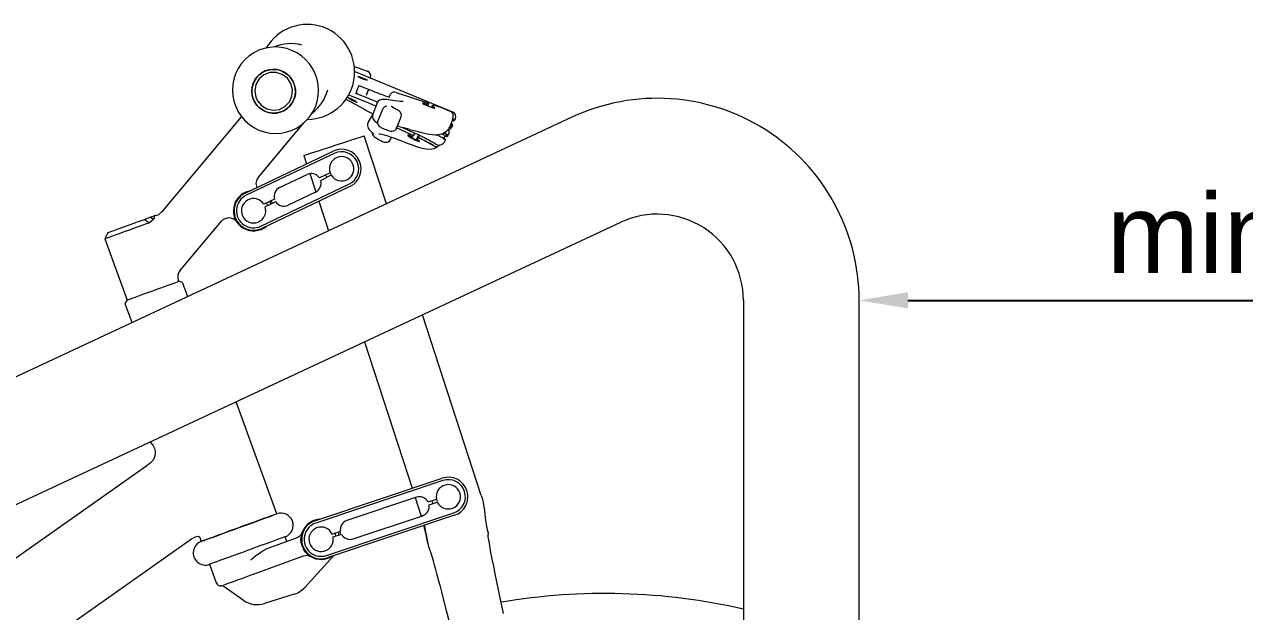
# Model space of a CAD drawing. Header units: inches. Extents: x -8 to 544, y 1 to 138.
# Drawn here: x 41.52 to 66.53, y 118.07 to 130.1 of the extents above; entities that cross this region are included whole.
import ezdxf

# ---------------------------------------------------------------- set-up
doc = ezdxf.new("R2010")
doc.units = ezdxf.units.IN
doc.layers.add('ZANO_R', color=7, linetype='Continuous', lineweight=0)
doc.layers.add('ZANO_W', color=1, linetype='Continuous', lineweight=0)
doc.styles.get("Standard").update_dxf_attribs({"font": 'arial.ttf'})
doc.dimstyles.new('amerykanie', dxfattribs={"dimtxt": 50, "dimasz": 50, "dimexe": 0.5, "dimexo": 0.5, "dimgap": 1, "dimtad": 1, "dimdec": 0, "dimzin": 0, "dimlunit": 5, "dimtxsty": 'Standard', "dimcen": 0.09, "dimclrd": 1, "dimclre": 1, "dimclrt": 1, "dimazin": 0, "dimtfac": 1, "dimtdec": 0, "dimtmove": 0, "dimatfit": 3, "dimfxl": 1, "dimtzin": 0, "dimarcsym": 1})

# ---------------------------------------------------------------- blocks, each defined once
blk = doc.blocks.new('*D388')
at = {"layer": 'ZANO_W', "color": 1, "lineweight": -2}
for p, q in [((58.633, 124.949), (58.633, 124.949)), ((82.284, 124.949), (82.284, 124.949)), ((59.633, 124.449), (81.284, 124.449))]:
    blk.add_line(p, q, dxfattribs=at)
at = {"layer": 'ZANO_W', "color": 1}
for points in [[(59.633, 124.616), (59.633, 124.282), (58.633, 124.449)], [(81.284, 124.282), (81.284, 124.616), (82.284, 124.449)]]:
    blk.add_solid(points, dxfattribs=at)
at = {"layer": 'ZANO_W', "color": 1, "insert": (70.459, 125.807), "char_height": 1.625, "attachment_point": 5}
blk.add_mtext('min. 19 11⁄16', dxfattribs=at)

msp = doc.modelspace()

# ---------------------------------------------------------------- linework, layer by layer
at = {"layer": 'ZANO_R'}
for p, q in [((48.2838, 129.23892), (48.40569, 129.19556)), ((50.30295, 128.30142), (48.30507, 129.12645)), ((48.36053, 128.80326), (48.33289, 128.73407)), ((48.38, 128.84999), (48.658, 128.73864)), ((48.61108, 129.00009), (48.61623, 129.01458)), ((48.11265, 128.56583), (48.47822, 128.36797)), ((48.16924, 128.65584), (48.56305, 128.49809)), ((48.3155, 128.68854), (48.34509, 128.70562)), ((48.59351, 128.57718), (48.3155, 128.68854)), ((48.5776, 128.77084), (48.52574, 128.64101)), ((49.01347, 128.64684), (49.00057, 128.61455)), ((49.14128, 128.70864), (49.81072, 128.48452)), ((48.75358, 128.49167), (48.66144, 128.26102)), ((48.75605, 128.49069), (48.75638, 128.492)), ((48.86092, 128.35856), (48.76879, 128.12791)), ((49.81072, 128.48452), (49.7855, 128.46878)), ((49.78918, 128.4306), (49.81072, 128.48452)), ((49.8772, 128.43045), (49.86572, 128.40173)), ((49.8777, 128.43101), (49.9094, 128.45079)), ((50.24399, 128.32307), (50.24936, 128.32087)), ((52.74627, 128.1991), (21.26503, 113.51915)), ((45.97401, 128.21218), (44.33445, 126.25823)), ((46.31845, 126.97049), (47.25392, 128.08535)), ((48.63047, 128.21025), (48.56536, 128.09012)), ((48.56752, 128.08896), (48.56792, 128.09044)), ((48.66394, 128.27215), (48.63047, 128.21024)), ((48.66441, 128.26128), (48.66406, 128.25998)), ((48.76537, 128.12805), (48.76714, 128.11916)), ((49.15104, 127.97506), (49.24318, 128.20571)), ((50.30446, 128.1565), (50.24433, 128.00598)), ((50.29585, 128.16106), (50.30875, 128.19335)), ((50.29585, 128.16106), (50.29599, 128.16115)), ((50.29679, 128.13729), (50.32454, 128.1259)), ((50.32454, 128.1259), (50.33836, 128.1605)), ((50.34311, 128.13662), (50.32454, 128.1259)), ((50.33128, 128.15641), (50.33836, 128.1605)), ((50.3438, 128.13736), (50.34311, 128.13662)), ((50.3438, 128.13736), (50.35762, 128.17196)), ((48.94193, 126.4251), (48.48789, 127.81934)), ((49.15442, 127.98351), (49.50083, 127.82342)), ((49.27574, 127.98783), (49.49281, 127.88752)), ((49.50083, 127.82342), (49.47556, 127.80755)), ((49.52693, 127.87157), (49.50083, 127.82342)), ((49.50467, 127.83008), (49.50433, 127.82988)), ((49.50449, 127.83017), (49.50467, 127.83008)), ((49.52707, 127.8715), (49.50467, 127.83008)), ((49.60353, 127.83475), (49.5624, 127.75886)), ((49.59464, 127.77929), (49.62031, 127.82665)), ((50.07837, 127.78304), (49.97337, 127.84145)), ((50.08052, 127.78692), (49.98173, 127.84167)), ((50.07963, 127.86114), (50.18063, 127.80526)), ((50.12566, 127.87029), (50.11399, 127.87679)), ((50.12777, 127.87429), (50.11864, 127.87935)), ((50.12335, 127.76136), (50.15487, 127.81952)), ((50.12336, 127.76136), (50.15483, 127.81954)), ((50.14385, 127.89479), (50.1753, 127.91441)), ((50.18063, 127.80526), (50.19921, 127.81599)), ((50.19985, 127.81662), (50.21758, 127.84934)), ((50.22951, 127.995), (50.21661, 127.9627)), ((50.21758, 127.84934), (50.21943, 127.85292)), ((50.21943, 127.85292), (50.22005, 127.85406)), ((50.22463, 127.94621), (50.22155, 127.9445)), ((50.22463, 127.94621), (50.25028, 127.96102)), ((50.22965, 127.99508), (50.22951, 127.995)), ((50.24611, 128.01043), (50.27386, 127.99904)), ((50.25993, 128.04503), (50.28768, 128.03364)), ((50.26678, 127.99495), (50.27386, 127.99904)), ((50.27386, 127.99904), (50.28768, 128.03364)), ((50.28768, 128.03364), (50.30625, 128.04436)), ((50.29313, 128.0105), (50.30695, 128.0451)), ((49.02376, 127.7376), (49.03641, 127.76095)), ((49.0386, 127.76478), (49.05107, 127.78783)), ((49.56286, 127.75933), (49.59464, 127.77929)), ((49.91197, 127.61474), (49.91706, 127.61193)), ((49.9451, 127.65699), (49.97236, 127.6419)), ((50.01991, 127.61605), (50.02007, 127.61615)), ((50.07128, 127.6429), (50.09693, 127.65772)), ((50.13483, 127.69665), (50.13545, 127.69779)), ((50.13538, 127.69767), (50.13737, 127.70117)), ((50.13737, 127.70117), (50.15508, 127.73393)), ((46.04798, 126.645), (47.85309, 127.50398)), ((47.87456, 127.45885), (46.06946, 126.59988)), ((47.25237, 127.41698), (47.30844, 127.2448)), ((47.78799, 127.06344), (47.56996, 126.95969)), ((46.3701, 125.96809), (48.1752, 126.82707)), ((46.75439, 126.75977), (47.31848, 127.0282)), ((47.37345, 127.04518), (47.49568, 126.66985)), ((47.81376, 127.00929), (47.59573, 126.90554)), ((47.69727, 127.02027), (47.72304, 126.96611)), ((48.19668, 126.78194), (46.39157, 125.92296)), ((47.49028, 126.66718), (46.92618, 126.39875)), ((46.64893, 126.52141), (46.4309, 126.41766)), ((46.6747, 126.46725), (46.45667, 126.3635)), ((46.5133, 126.39081), (46.48764, 126.44465)), ((46.57904, 126.41474), (46.55106, 126.47483)), ((46.57821, 126.48775), (46.60398, 126.4336)), ((47.55813, 126.47808), (47.75554, 125.87188)), ((22.26786, 111.36857), (53.74911, 126.04852)), ((43.98171, 126.1076), (44.10428, 126.15221)), ((43.98171, 126.1076), (44.08404, 126.03848)), ((44.17155, 126.10578), (44.08404, 126.03848)), ((44.17155, 126.10578), (44.10428, 126.15221)), ((44.71171, 125.05565), (45.56082, 126.06759)), ((43.23213, 125.83478), (43.17239, 125.70666)), ((43.17239, 125.70666), (43.62845, 124.45366)), ((44.68511, 124.83826), (44.67718, 124.86004)), ((44.74898, 124.82129), (44.68511, 124.83826)), ((44.78457, 124.74765), (44.86583, 124.52438)), ((43.62845, 124.45366), (43.58962, 124.39848)), ((43.59181, 124.39696), (43.59182, 124.39693)), ((43.72915, 123.99434), (43.6105, 124.32032)), ((56.25991, 124.44896), (56.25991, 93.31111)), ((58.63281, 93.31111), (58.63281, 124.44896)), ((50.88656, 120.45372), (49.68216, 124.15207)), ((48.49577, 123.59885), (49.47239, 120.59992)), ((46.69769, 120.07587), (45.86237, 122.37088)), ((44.03114, 121.05889), (31.18455, 112.00026)), ((47.47859, 119.93447), (50.08591, 120.80469)), ((50.10173, 120.75729), (47.49442, 119.88706)), ((49.55663, 120.41729), (48.13445, 119.94262)), ((49.53429, 120.40984), (49.65165, 120.04948)), ((49.7979, 120.31868), (49.96768, 120.37535)), ((49.81689, 120.2618), (49.98666, 120.31846)), ((47.71593, 119.22338), (50.32324, 120.09361)), ((50.33906, 120.0462), (47.73175, 119.17597)), ((49.65103, 120.05136), (49.65779, 120.02956)), ((49.66293, 120.05523), (49.66971, 120.03354)), ((48.26103, 119.56338), (49.6832, 120.03805)), ((32.19174, 110.57016), (44.95116, 119.56732)), ((45.11817, 119.59355), (45.14793, 119.5118)), ((46.49771, 119.36487), (47.10113, 119.5845)), ((46.90281, 119.51232), (46.86862, 119.60624)), ((47.19075, 119.55213), (47.1955, 119.60177)), ((47.19571, 119.47875), (47.19075, 119.55213)), ((47.2253, 119.59839), (47.1955, 119.60177)), ((47.83099, 119.6622), (48.00077, 119.71887)), ((47.84998, 119.60532), (48.01976, 119.66198)), ((51.02623, 119.68004), (51.02899, 119.65239)), ((47.28572, 119.2912), (47.24235, 119.35061)), ((49.83908, 119.32202), (49.80921, 119.39821)), ((47.23787, 119.2088), (46.26467, 118.85458)), ((47.85575, 119.21736), (47.27328, 118.57078)), ((47.32127, 119.25623), (47.28572, 119.2912)), ((47.32127, 119.25623), (47.33145, 119.26695)), ((45.31886, 119.04217), (45.4556, 118.66647)), ((46.01029, 118.3073), (45.61758, 118.58296)), ((47.05104, 118.42827), (46.4465, 118.23933))]:
    msp.add_line(p, q, dxfattribs=at)
at = {"layer": 'ZANO_R', "flags": 128}
for points in [[(46.99322, 128.99205), (47.03434, 128.92269), (47.06253, 128.84716), (47.07689, 128.76791), (47.07696, 128.68747), (47.06273, 128.60843), (47.03466, 128.53333), (46.99366, 128.46459), (46.94105, 128.40442), (46.8785, 128.35475), (46.80804, 128.31717), (46.73193, 128.2929), (46.65262, 128.28271), (46.57265, 128.28693), (46.49459, 128.30543), (46.42095, 128.33761), (46.35411, 128.38243), (46.2962, 128.43847), (46.2491, 128.5039), (46.21431, 128.57664), (46.19294, 128.65435), (46.1857, 128.73452), (46.19281, 128.81458), (46.21404, 128.89196), (46.24871, 128.96416), (46.29571, 129.02888), (46.35352, 129.08403), (46.42029, 129.12783), (46.49388, 129.15888), (46.5719, 129.17618), (46.65187, 129.17917), (46.7312, 129.16777), (46.80736, 129.14233), (46.87788, 129.10367), (46.94051, 129.05304), (46.99322, 128.99205)], [(47.01795, 128.9538), (46.97159, 129.01977), (46.91433, 129.07647), (46.848, 129.12207), (46.77473, 129.15509), (46.69688, 129.17449), (46.61696, 129.17965), (46.53752, 129.17038), (46.46113, 129.14699), (46.39024, 129.11024), (46.32712, 129.0613), (46.27381, 129.00175), (46.23202, 128.9335), (46.20309, 128.85874), (46.18795, 128.77988), (46.1871, 128.69945), (46.20054, 128.62004), (46.22787, 128.5442), (46.26819, 128.47437), (46.3202, 128.41279), (46.38225, 128.36143), (46.45233, 128.32196), (46.52819, 128.29564), (46.6074, 128.28332), (46.6874, 128.28538), (46.76563, 128.30178), (46.83957, 128.33197), (46.90685, 128.37499), (46.9653, 128.42945), (47.01304, 128.49361), (47.04854, 128.5654), (47.07067, 128.64252), (47.07869, 128.72249), (47.07237, 128.80273), (47.05191, 128.88067), (47.01795, 128.9538)], [(46.29791, 128.53808), (46.38094, 128.43739), (46.49232, 128.3698), (46.61939, 128.34258), (46.74904, 128.35931), (46.8639, 128.41762), (46.95389, 128.51212), (47.00662, 128.62997), (47.01787, 128.76043), (46.98517, 128.88759), (46.91345, 128.99592), (46.80883, 129.07556), (46.6857, 129.1157), (46.5549, 129.11286), (46.43396, 129.06673), (46.33512, 128.98292), (46.26998, 128.87078), (46.24534, 128.74296), (46.26453, 128.61274), (46.29791, 128.53808)], [(48.30504, 129.12639), (48.3041, 129.12684), (48.30216, 129.12722), (48.30199, 129.12707)], [(48.40569, 129.19556), (48.4537, 129.17848), (48.49555, 129.1636), (48.528, 129.15205), (48.54854, 129.14475), (48.55556, 129.14225)], [(48.54821, 128.95677), (48.53662, 128.95699), (48.51281, 128.96291), (48.4804, 128.97364), (48.44433, 128.98755), (48.41009, 129.00251), (48.38289, 129.01624), (48.36687, 129.02667), (48.36448, 129.03219), (48.37607, 129.03198), (48.39988, 129.02605), (48.43229, 129.01532), (48.46836, 129.00142), (48.5026, 128.98646), (48.5298, 128.97272), (48.54581, 128.96229), (48.54821, 128.95677)], [(48.33592, 128.50387), (48.3247, 128.50488), (48.30195, 128.51307), (48.27112, 128.52717), (48.23692, 128.54506), (48.20455, 128.56401), (48.17893, 128.58113), (48.16397, 128.59381), (48.16195, 128.60012), (48.17317, 128.59912), (48.19592, 128.59093), (48.22675, 128.57682), (48.26095, 128.55893), (48.29332, 128.53999), (48.31894, 128.52287), (48.3339, 128.51019), (48.33592, 128.50387)], [(49.28846, 128.52135), (49.28816, 128.52135), (49.27893, 128.52064), (49.25894, 128.52071), (49.22622, 128.52283), (49.17923, 128.52804), (49.11622, 128.53709), (49.03614, 128.54957), (48.9546, 128.56059), (48.88843, 128.56485), (48.85067, 128.5624), (48.82808, 128.55743), (48.80165, 128.54576), (48.77705, 128.52596), (48.75798, 128.49764), (48.75647, 128.49197)], [(49.01347, 128.64684), (49.02931, 128.67373), (49.0347, 128.67988)], [(49.24145, 128.20592), (49.24693, 128.21845), (49.24965, 128.25032), (49.24423, 128.27633), (49.23424, 128.29706), (49.22211, 128.31285), (49.20969, 128.32442), (49.19746, 128.33334), (49.17899, 128.3445), (49.13656, 128.36701), (49.09712, 128.38825), (49.06837, 128.40483), (49.0497, 128.41706), (49.03962, 128.42476), (49.03882, 128.42543)], [(49.74877, 128.47624), (49.71642, 128.4856), (49.69452, 128.48969), (49.68549, 128.48806), (49.69032, 128.48087), (49.70847, 128.46893), (49.73795, 128.45354), (49.77553, 128.43639), (49.81709, 128.41936), (49.85806, 128.40432), (49.89395, 128.39293), (49.92082, 128.38642), (49.93572, 128.38553), (49.93701, 128.39033), (49.92456, 128.40032), (49.89973, 128.41438)], [(49.8777, 128.43101), (49.87713, 128.43014), (49.87755, 128.42888), (49.87896, 128.42725), (49.88134, 128.42527), (49.88466, 128.42295), (49.88887, 128.42034), (49.89391, 128.41748), (49.89973, 128.41438)], [(48.56812, 128.09035), (48.55642, 128.06041), (48.55458, 128.02875), (48.56003, 128.00176), (48.57004, 127.9786), (48.58426, 127.9567), (48.60656, 127.93102), (48.64377, 127.89591), (48.66817, 127.87316), (48.68147, 127.85992), (48.68712, 127.85366), (48.68703, 127.85382)], [(48.66432, 128.2613), (48.65624, 128.23095), (48.65802, 128.19959), (48.66643, 128.17387), (48.67867, 128.15278), (48.69432, 128.13396), (48.71703, 128.11325), (48.7555, 128.08491), (48.7629, 128.07962)], [(48.76981, 128.1282), (48.76233, 128.10288), (48.76306, 128.07314), (48.7748, 128.04034), (48.78625, 128.024), (48.79941, 128.01095), (48.81234, 128.00133), (48.82951, 127.99111), (48.86277, 127.97456), (48.90331, 127.95672), (48.93192, 127.94527)], [(47.25237, 127.41698), (47.25895, 127.41913), (47.27856, 127.42551), (47.31078, 127.436), (47.35492, 127.45038), (47.41004, 127.46833), (47.47496, 127.48947), (47.54831, 127.51336), (47.62852, 127.53948), (47.71388, 127.56728), (47.80256, 127.59616), (47.89269, 127.62551), (47.98234, 127.6547), (48.06959, 127.68312), (48.1526, 127.71015), (48.22958, 127.73522), (48.2989, 127.75779), (48.35909, 127.77739), (48.40885, 127.7936), (48.44713, 127.80606), (48.47311, 127.81453), (48.48624, 127.8188), (48.48789, 127.81934)], [(48.65047, 127.88966), (48.6515, 127.86611), (48.66033, 127.84008), (48.67082, 127.82313), (48.68274, 127.80963), (48.69599, 127.79805), (48.71766, 127.78248), (48.75112, 127.76149), (48.79062, 127.73894), (48.81462, 127.72633)], [(48.78785, 127.86202), (48.78835, 127.86199), (48.79792, 127.86135), (48.8181, 127.8584), (48.85027, 127.85165), (48.89715, 127.8391), (48.95198, 127.82209), (49.02143, 127.79852), (49.1076, 127.76745), (49.21647, 127.72678), (49.3173, 127.6888)], [(48.93192, 127.94527), (48.94549, 127.93984), (48.98435, 127.92602), (49.0192, 127.91582), (49.04046, 127.91186), (49.06418, 127.91137), (49.09342, 127.91814), (49.11942, 127.93304), (49.14128, 127.9569), (49.14931, 127.97527)], [(49.44037, 127.81829), (49.40952, 127.83088), (49.38853, 127.83689), (49.37969, 127.83566), (49.38398, 127.82733), (49.40092, 127.81282), (49.42866, 127.79371), (49.46416, 127.7721), (49.50351, 127.75036), (49.5424, 127.73089), (49.57656, 127.71581), (49.60224, 127.70678), (49.61663, 127.70479), (49.61814, 127.71006), (49.60661, 127.72202), (49.58331, 127.73934)], [(49.41453, 127.95054), (49.41657, 127.95), (49.56372, 127.91159), (49.66501, 127.88647), (49.74995, 127.86723), (49.82069, 127.85357), (49.88712, 127.84427), (49.94163, 127.84059), (49.99365, 127.84199), (50.04409, 127.85002), (50.08041, 127.86139), (50.1111, 127.87519), (50.13681, 127.88937), (50.14384, 127.89386)], [(50.1998, 127.93678), (50.2081, 127.93856), (50.22463, 127.94621)], [(48.81462, 127.72633), (48.82634, 127.72017), (48.86236, 127.70319), (48.89693, 127.69003), (48.91911, 127.68518), (48.95128, 127.6858), (48.98111, 127.69586), (49.00653, 127.71465), (49.02255, 127.73758)], [(49.3173, 127.6888), (49.36634, 127.67032), (49.48963, 127.62535), (49.57542, 127.59615), (49.6476, 127.57418), (49.7092, 127.55882), (49.76586, 127.54902), (49.81877, 127.54525), (49.87104, 127.54876), (49.91981, 127.56098), (49.95081, 127.57412), (49.97659, 127.5879), (49.9876, 127.59489)], [(49.56286, 127.75933), (49.56226, 127.75841), (49.5626, 127.75698), (49.56388, 127.75507), (49.56608, 127.75269), (49.56917, 127.7499), (49.57311, 127.74671), (49.57784, 127.74317), (49.58331, 127.73934)], [(50.02094, 127.62184), (50.02772, 127.6252), (50.03321, 127.63019)], [(47.78799, 127.06344), (47.80201, 127.02996), (47.81376, 127.00929)], [(43.23213, 125.83478), (43.23382, 125.83539), (43.24727, 125.84028), (43.27374, 125.84992), (43.31241, 125.86399), (43.36208, 125.88207), (43.42122, 125.9036), (43.48797, 125.92789), (43.56027, 125.95421), (43.63588, 125.98173), (43.71243, 126.00959), (43.78757, 126.03694), (43.85894, 126.06291), (43.92433, 126.08671), (43.98171, 126.1076)], [(44.10428, 126.15221), (44.12267, 126.15891), (44.16501, 126.17432), (44.18334, 126.18099), (44.18334, 126.18098)], [(44.20474, 126.18614), (44.20483, 126.18621), (44.20407, 126.1856), (44.20163, 126.18354), (44.19773, 126.17968), (44.19328, 126.17414), (44.18894, 126.16703), (44.18628, 126.16122), (44.18313, 126.15271), (44.18219, 126.14953), (44.18101, 126.14476), (44.17952, 126.13819), (44.17926, 126.1369), (44.17681, 126.12481), (44.17155, 126.10578)], [(44.20483, 126.18621), (44.19408, 126.18359), (44.18334, 126.18099)], [(44.08404, 126.03848), (44.02171, 126.01579), (43.95129, 125.99016), (43.87457, 125.96223), (43.79346, 125.93272), (43.71003, 125.90235), (43.62635, 125.87189), (43.54456, 125.84212), (43.46669, 125.81378), (43.39471, 125.78758), (43.33044, 125.76419), (43.27549, 125.74419), (43.23125, 125.72809), (43.19883, 125.71629), (43.17905, 125.70909), (43.17239, 125.70666)], [(43.62845, 124.45366), (43.63495, 124.45603), (43.65431, 124.46308), (43.68603, 124.47462), (43.72935, 124.49039), (43.78319, 124.50998), (43.84623, 124.53293), (43.91692, 124.55866), (43.99352, 124.58654), (44.07413, 124.61588), (44.15678, 124.64596), (44.23943, 124.67604), (44.32004, 124.70538), (44.39663, 124.73326), (44.46732, 124.75899), (44.53036, 124.78193), (44.58421, 124.80153), (44.62752, 124.8173), (44.65925, 124.82884), (44.6786, 124.83589), (44.68511, 124.83826)], [(44.74883, 124.82074), (44.74866, 124.82126), (44.74873, 124.82105)], [(44.76232, 124.80878), (44.76344, 124.80568), (44.77103, 124.78484), (44.78457, 124.74765)], [(43.6105, 124.32032), (43.59713, 124.35706), (43.58938, 124.37836), (43.58923, 124.37876)], [(44.09638, 121.54738), (44.10864, 121.53892), (44.15359, 121.48604), (44.18986, 121.41314), (44.2022, 121.36254), (44.20462, 121.30387), (44.1919, 121.24009), (44.15927, 121.17562), (44.10427, 121.11478), (44.03001, 121.05809)], [(49.87237, 120.34354), (49.8814, 120.31245), (49.89136, 120.28666)], [(49.96768, 120.37535), (49.96905, 120.36907), (49.98666, 120.31846)], [(50.88656, 120.45372), (50.90982, 120.3749), (50.93139, 120.27004), (50.95119, 120.13823), (50.97003, 119.99574), (50.98966, 119.85921), (51.00913, 119.75444), (51.02623, 119.68004)], [(45.14793, 119.5118), (45.15456, 119.51421), (45.17433, 119.52141), (45.20691, 119.53327), (45.25174, 119.54958), (45.30805, 119.57008), (45.37488, 119.5944), (45.45109, 119.62214), (45.53537, 119.65282), (45.62627, 119.6859), (45.72225, 119.72084), (45.82167, 119.75702), (45.92281, 119.79383), (46.02395, 119.83064), (46.12336, 119.86683), (46.21934, 119.90176), (46.31025, 119.93485), (46.39453, 119.96552), (46.47073, 119.99326), (46.53756, 120.01758), (46.59388, 120.03808), (46.63871, 120.0544), (46.67129, 120.06626), (46.69106, 120.07345), (46.69769, 120.07587)], [(46.69769, 120.07587), (46.69721, 120.07569), (46.68701, 120.07198), (46.66374, 120.06351), (46.6278, 120.05043), (46.57979, 120.03295), (46.52054, 120.01139), (46.45106, 119.9861), (46.37254, 119.95752), (46.28633, 119.92614), (46.1939, 119.8925), (46.09683, 119.85717), (45.99678, 119.82075), (45.89547, 119.78388), (45.79462, 119.74718), (45.69597, 119.71127), (45.6012, 119.67678), (45.51193, 119.64428), (45.42969, 119.61435), (45.35589, 119.58749), (45.29179, 119.56416), (45.23849, 119.54476), (45.19689, 119.52962), (45.16772, 119.519), (45.15147, 119.51309), (45.14793, 119.5118)], [(49.65103, 120.05136), (49.6629, 120.05522), (49.66291, 120.05523)], [(44.95114, 119.56731), (45.03217, 119.60665), (45.07928, 119.61588), (45.093, 119.61531), (45.10476, 119.61172), (45.10941, 119.60853), (45.11311, 119.60436), (45.11818, 119.59354)], [(46.86862, 119.60624), (46.86199, 119.60383), (46.84222, 119.59663), (46.80964, 119.58477), (46.76481, 119.56845), (46.70849, 119.54796), (46.64166, 119.52364), (46.56546, 119.4959), (46.48118, 119.46522), (46.39027, 119.43214), (46.29429, 119.3972), (46.19488, 119.36102), (46.09374, 119.32421), (45.9926, 119.28739), (45.89318, 119.25121), (45.7972, 119.21628), (45.7063, 119.18319), (45.62202, 119.15251), (45.54581, 119.12478), (45.47898, 119.10045), (45.42267, 119.07996), (45.37784, 119.06364), (45.34526, 119.05178), (45.32549, 119.04459), (45.31886, 119.04217)], [(47.90958, 119.62521), (47.89869, 119.66205), (47.8906, 119.6821)], [(47.9762, 119.64744), (47.96443, 119.68598), (47.95721, 119.70433)], [(47.98574, 119.71385), (48.00397, 119.65989), (48.00473, 119.65696)], [(51.34032, 118.03457), (51.28718, 118.29054), (51.23989, 118.51932), (51.20577, 118.68577), (51.17307, 118.84698), (51.14222, 119.00113), (51.1134, 119.14755), (51.09304, 119.25281), (51.07209, 119.36404), (51.05265, 119.47236), (51.0402, 119.54549), (51.031, 119.6057), (51.02842, 119.64576), (51.02981, 119.66192)], [(46.16211, 119.13636), (46.16299, 119.13708), (46.26301, 119.21757), (46.36648, 119.2938), (46.43073, 119.33361), (46.49771, 119.36487)], [(49.83502, 119.32256), (49.83571, 119.32442), (49.84682, 119.29925), (49.86143, 119.25219), (49.8803, 119.18778), (49.90212, 119.11122), (49.92476, 119.02958), (49.95025, 118.93571), (49.97232, 118.85343), (49.99127, 118.78218), (50.01205, 118.70361), (50.03536, 118.61491), (50.07117, 118.47775), (50.11589, 118.30534), (50.17017, 118.09478), (50.23442, 117.84433)], [(46.26467, 118.85458), (46.16372, 118.81784), (46.065, 118.78191), (45.9707, 118.74759), (45.88289, 118.71562), (45.80352, 118.68674), (45.73434, 118.66156), (45.67688, 118.64064), (45.6324, 118.62446), (45.6019, 118.61335)]]:
    msp.add_lwpolyline(points, dxfattribs=at)
at = {"layer": 'ZANO_R'}
for centre, radius, start, end in [((47.31998, 129.1278), 0.97229, 270.271753, 149.710747), ((46.66673, 128.75707), 0.88074, 29.659212, 210.340731), ((46.98114, 128.81897), 0.88756, 75.00315, 112.739444), ((46.67197, 128.74801), 0.88074, 209.659532, 30.340411), ((48.52206, 129.04808), 0.09995, 340.417514, 70.417514), ((46.88664, 128.98816), 0.88349, 307.239739, 344.917996), ((48.47429, 128.96793), 0.47972, 229.977246, 253.119314), ((51.21061, 135.10784), 7.03554, 248.161957, 249.718989), ((51.08974, 134.78739), 6.51926, 248.098743, 251.366304), ((49.1106, 128.61045), 0.10287, 72.647238, 137.554104), ((54.49499, 124.44896), 4.13782, 0, 115), ((50.88022, 132.79505), 5.03673, 241.517052, 243.915163), ((50.4259, 133.12216), 4.9852, 248.057573, 250.118797), ((48.95856, 128.32285), 0.1031, 93.752284, 159.557604), ((49.78439, 128.55753), 0.08875, 246.342281, 270.720874), ((47.56462, 121.80601), 7.04635, 67.65084, 70.563299), ((50.21603, 128.22679), 0.09857, 340.169209, 55.695665), ((50.2648, 128.20904), 0.09995, 338.224571, 67.561718), ((50.25152, 128.00452), 0.0677, 36.056388, 74.347779), ((50.31626, 128.2052), 0.05105, 243.727968, 287.109421), ((46.78847, 118.28187), 10.01895, 74.804731, 76.268002), ((49.82193, 128.36669), 0.68423, 230.751643, 252.35893), ((49.47989, 127.88477), 0.07734, 239.267726, 266.78624), ((46.9132, 122.31414), 6.14141, 62.938593, 65.163173), ((50.06946, 127.71724), 0.16305, 37.275932, 69.838642), ((50.05479, 127.69265), 0.19576, 41.08697, 68.109358), ((50.13246, 127.995), 0.09014, 297.935181, 339.002823), ((50.13213, 127.90161), 0.09995, 331.595798, 25.647289), ((50.25212, 128.0587), 0.06541, 246.354316, 282.949306), ((50.20031, 128.04758), 0.09995, 300, 338.224571), ((46.77771, 121.95838), 6.46669, 61.008554, 64.176073), ((46.59321, 121.60439), 6.87312, 61.092477, 64.072644), ((46.59758, 121.63395), 6.89078, 60.935342, 63.174608), ((49.96479, 127.69968), 0.10007, 256.127637, 316.923686), ((50.02132, 127.72848), 0.09909, 240.684631, 300.27611), ((50.01008, 127.61053), 0.18554, 39.829642, 68.402415), ((50.00752, 127.60525), 0.19579, 41.090503, 68.108433), ((50.04695, 127.74428), 0.09995, 300, 331.54315), ((48.02488, 127.14296), 0.24988, 212.339998, 198.555792), ((48.02488, 127.14296), 0.39981, 295.447895, 115.447895), ((48.02488, 127.14296), 0.34984, 295.447895, 115.447895), ((46.45743, 126.84442), 0.18757, 137.793739, 206.711625), ((47.40438, 126.84769), 0.19991, 34.074822, 115.447895), ((47.40438, 126.84769), 0.19991, 295.447895, 16.820968), ((46.21978, 126.28398), 0.41231, 101.306785, 309.589005), ((46.21978, 126.28398), 0.39981, 115.447895, 295.447895), ((46.21978, 126.28398), 0.34984, 115.447895, 295.447895), ((46.84028, 126.57926), 0.19991, 115.447895, 196.820968), ((46.21978, 126.28398), 0.24988, 32.339998, 18.555792), ((46.84028, 126.57926), 0.19991, 214.074822, 295.447895), ((44.18717, 126.37102), 0.18485, 275.4307, 322.661741), ((45.71409, 125.9395), 0.19951, 38.327839, 140.172737), ((54.49499, 124.44896), 1.76492, 0, 115), ((44.84446, 124.93195), 0.18099, 137.039338, 203.271346), ((44.74355, 124.80191), 0.01999, 18.990932, 74.903798), ((43.60701, 124.38835), 0.01999, 149.936844, 200.429171), ((50.21249, 120.42545), 0.39981, 288.457144, 108.457144), ((50.21249, 120.42545), 0.24988, 205.349246, 191.565041), ((50.21249, 120.42545), 0.34984, 288.457144, 108.457144), ((49.61991, 120.22767), 0.19991, 27.08407, 108.457144), ((46.78315, 119.84105), 0.24988, 290, 110), ((49.61991, 120.22767), 0.19991, 288.457144, 9.830217), ((47.60517, 119.55522), 0.41231, 94.316033, 173.517064), ((47.60517, 119.55522), 0.39981, 108.457144, 288.457144), ((47.60517, 119.55522), 0.34984, 108.457144, 288.457144), ((47.60517, 119.55522), 0.24988, 25.349246, 11.565041), ((48.19774, 119.753), 0.19991, 108.457144, 189.830217), ((36.81137, 116.7599), 13.26294, 11.474455, 13.415494), ((41.12215, 117.87304), 8.82243, 10.00733, 12.88493), ((47.03276, 119.77235), 0.19991, 290, 339.227195), ((48.19774, 119.753), 0.19991, 207.08407, 288.457144), ((45.23339, 119.27699), 0.24988, 110, 290), ((47.60517, 119.55522), 0.41654, 190.579176, 209.420824), ((47.30624, 119.02095), 0.19991, 60.772805, 110), ((47.60517, 119.55522), 0.41231, 226.482936, 302.598254), ((45.54952, 118.70066), 0.09995, 200, 273.142794), ((45.56031, 118.50104), 0.09995, 54.933366, 93.058934), ((45.5602, 118.50124), 0.09985, 54.928268, 68.184566), ((46.90196, 118.90528), 0.49976, 287.35545, 317.985886), ((46.29742, 118.71635), 0.49976, 234.933366, 287.35545), ((53.42041, 105.76982), 12.67514, 77.054654, 99.663823)]:
    msp.add_arc(centre, radius, start, end, dxfattribs=at)
for centre, major_axis, ratio, start_param, end_param in [((48.37866, 128.81373), (0.05695, 0.1387), 0.08584546, 1.34166481, 1.68150172), ((48.35102, 128.74453), (0.05695, 0.1387), 0.08584546, 1.68150172, 2.02133863), ((50.21251, 128.22861), (-0.05005, 0.08652), 0.99026385, 5.1167802, 5.37392038), ((49.96434, 127.69918), (-0.05005, 0.08652), 0.9902601, 2.11618622, 2.3733264)]:
    msp.add_ellipse(centre, major_axis=major_axis, ratio=ratio, start_param=start_param, end_param=end_param, dxfattribs=at)

# ---------------------------------------------------------------- dimensions: what is measured, and where the dimension line sits
at = {"layer": 'ZANO_W'}
dim = msp.add_linear_dim(base=(82.28438, 124.44896), p1=(58.63281, 124.44896), p2=(82.28438, 124.44896), text='min. 19 11⁄16', dimstyle='amerykanie', override={"dimtxt": 1.625, "dimasz": 1, "dimgap": 0.5, "dimdec": 4, "dimtxsty": 'Standard', "dimaunit": 1, "dimadec": 1, "dimtdec": 4, "dimtmove": 1, "dimfrac": 2}, dxfattribs=at)
dim.commit()
dim.dimension.update_dxf_attribs({"geometry": '*D388', "text_midpoint": (70.45859, 125.80691)})

doc.saveas('drawing.dxf')
